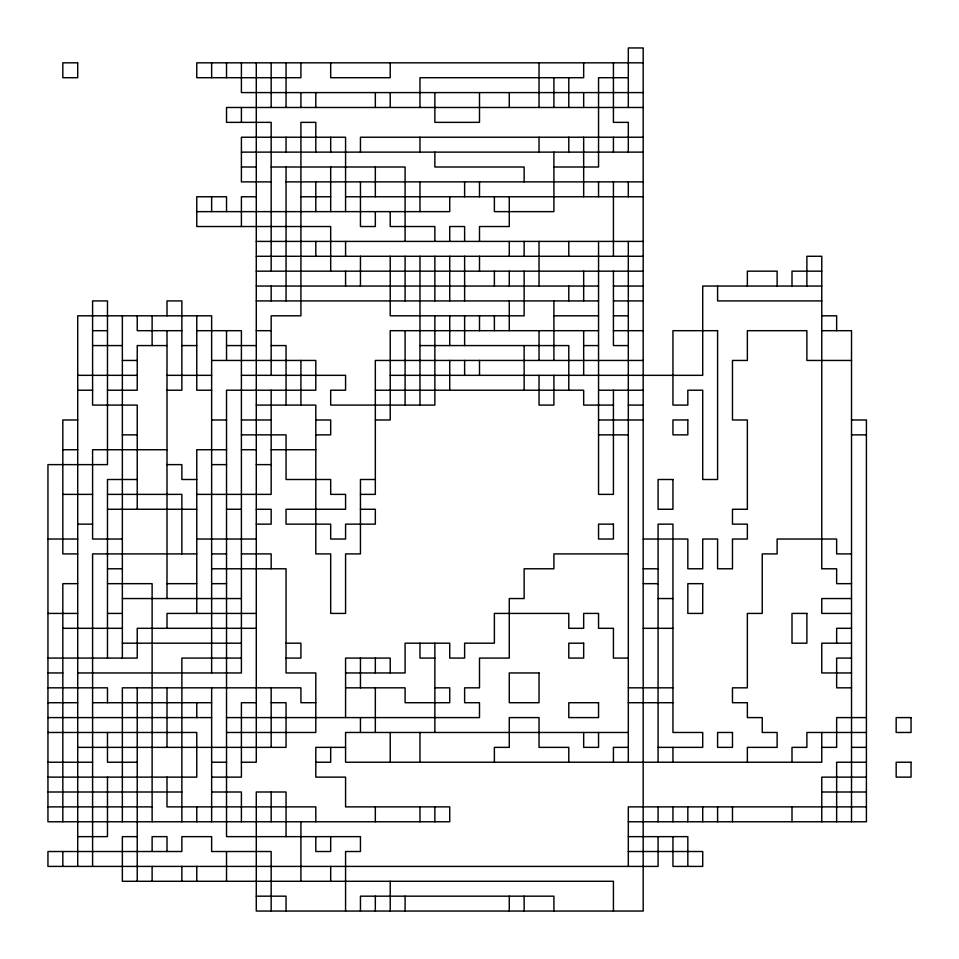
<?xml version="1.0" encoding="UTF-8"?>
<svg xmlns="http://www.w3.org/2000/svg" width="959" height="959" viewBox="0 0 959 959"><rect width="100%" height="100%" fill="white"/><g stroke="black" fill="none" stroke-linecap="round" stroke-linejoin="round"><path stroke-width="1.44" d="M643.189 62.826L196.763 62.826L196.763 77.715L300.922 77.715L300.922 62.826M628.313 77.715L598.548 77.715L598.548 166.998L553.906 166.998M643.189 92.591L241.404 92.591L241.404 62.826M643.189 107.48L226.528 107.48L226.528 122.356L271.169 122.356L271.169 271.169M643.189 137.233L360.452 137.233L360.452 152.121M241.404 152.121L643.189 152.121M241.404 166.998L256.281 166.998M271.169 166.998L405.094 166.998L405.094 241.404M271.169 181.874L241.404 181.874L241.404 137.233L345.576 137.233L345.576 211.639M286.046 181.874L643.189 181.874M256.281 196.763L241.404 196.763L241.404 226.528M300.922 196.763L330.687 196.763M345.576 196.763L643.189 196.763M196.763 211.639L449.735 211.639L449.735 196.763M256.281 241.404L643.189 241.404M256.281 256.281L643.189 256.281M256.281 271.169L643.189 271.169M821.767 271.169L792.002 271.169L792.002 286.046M256.281 286.046L598.548 286.046M613.424 286.046L643.189 286.046M821.767 286.046L702.719 286.046L702.719 375.329L390.217 375.329M256.281 300.922L598.548 300.922M613.424 300.922L643.189 300.922M821.767 300.922L717.596 300.922L717.596 286.046M553.906 315.811L598.548 315.811M613.424 315.811L628.313 315.811M821.767 315.811L836.644 315.811L836.644 330.687M92.591 330.687L107.48 330.687M181.874 330.687L137.233 330.687L137.233 315.811M196.763 330.687L241.404 330.687L241.404 672.954L77.715 672.954M256.281 330.687L271.169 330.687M598.548 330.687L390.217 330.687L390.217 419.97L375.329 419.97M613.424 330.687L643.189 330.687M821.767 330.687L851.52 330.687L851.52 821.767M92.591 345.576L122.356 345.576M166.998 345.576L137.233 345.576L137.233 390.217L107.48 390.217M181.874 345.576L196.763 345.576M226.528 345.576L256.281 345.576M271.169 345.576L286.046 345.576L286.046 405.094M419.97 345.576L568.783 345.576L568.783 390.217M583.671 345.576L598.548 345.576M628.313 345.576L613.424 345.576L613.424 271.169M122.356 360.452L137.233 360.452M211.639 360.452L315.811 360.452L315.811 390.217L226.528 390.217L226.528 836.644L360.452 836.644L360.452 851.52L345.576 851.52L345.576 911.05M643.189 360.452L375.329 360.452L375.329 494.376L360.452 494.376M851.52 360.452L806.879 360.452L806.879 330.687L747.361 330.687L747.361 360.452L732.472 360.452L732.472 419.97L747.361 419.97L747.361 509.265L732.472 509.265L732.472 524.141L747.361 524.141L747.361 539.03L732.472 539.03L732.472 568.783L717.596 568.783L717.596 539.03L702.719 539.03L702.719 568.783L687.831 568.783L687.831 539.03L643.189 539.03M77.715 375.329L137.233 375.329M166.998 375.329L211.639 375.329M241.404 375.329L345.576 375.329L345.576 390.217L330.687 390.217L330.687 405.094L434.859 405.094L434.859 315.811M77.715 390.217L92.591 390.217M166.998 390.217L181.874 390.217L181.874 300.922L166.998 300.922L166.998 315.811M211.639 390.217L196.763 390.217L196.763 315.811M375.329 390.217L583.671 390.217L583.671 405.094L613.424 405.094M598.548 390.217L643.189 390.217M256.281 405.094L315.811 405.094L315.811 553.906L330.687 553.906L330.687 613.424L345.576 613.424L345.576 553.906L360.452 553.906L360.452 479.5L375.329 479.5M628.313 405.094L643.189 405.094M77.715 419.97L62.826 419.97L62.826 553.906L77.715 553.906M211.639 419.97L226.528 419.97M241.404 419.97L271.169 419.97M315.811 419.97L330.687 419.97L330.687 434.859L315.811 434.859M598.548 419.97L643.189 419.97M851.52 419.97L866.409 419.97L866.409 821.767L628.313 821.767M122.356 434.859L137.233 434.859M241.404 434.859L286.046 434.859L286.046 479.5L330.687 479.5L330.687 494.376L345.576 494.376L345.576 509.265L286.046 509.265L286.046 524.141L330.687 524.141L330.687 539.03L345.576 539.03L345.576 524.141L375.329 524.141L375.329 509.265L360.452 509.265M598.548 434.859L628.313 434.859M851.52 434.859L866.409 434.859M62.826 449.735L77.715 449.735M166.998 449.735L92.591 449.735L92.591 539.03L122.356 539.03M226.528 449.735L196.763 449.735L196.763 613.424M241.404 449.735L256.281 449.735M271.169 449.735L315.811 449.735M166.998 464.624L181.874 464.624L181.874 479.5L196.763 479.5M211.639 464.624L226.528 464.624M256.281 464.624L271.169 464.624M137.233 479.5L107.48 479.5L107.48 658.078M62.826 494.376L92.591 494.376M107.48 494.376L181.874 494.376L181.874 553.906M196.763 494.376L271.169 494.376L271.169 390.217M107.48 509.265L196.763 509.265M226.528 509.265L241.404 509.265M256.281 509.265L271.169 509.265L271.169 524.141L256.281 524.141M77.715 524.141L92.591 524.141M47.95 539.03L77.715 539.03M196.763 539.03L256.281 539.03M196.763 553.906L92.591 553.906L92.591 866.409M211.639 553.906L226.528 553.906M241.404 553.906L271.169 553.906L271.169 568.783M628.313 553.906L553.906 553.906L553.906 568.783L524.141 568.783L524.141 598.548L509.265 598.548L509.265 658.078L479.5 658.078L479.5 687.831L464.624 687.831L464.624 702.719L479.5 702.719L479.5 717.596L226.528 717.596M851.52 553.906L836.644 553.906L836.644 539.03L777.126 539.03L777.126 553.906L762.237 553.906L762.237 613.424L747.361 613.424L747.361 687.831L732.472 687.831L732.472 702.719L747.361 702.719L747.361 717.596L762.237 717.596L762.237 732.472L777.126 732.472L777.126 747.361L747.361 747.361L747.361 762.237M107.48 568.783L122.356 568.783M211.639 568.783L286.046 568.783L286.046 672.954L315.811 672.954L315.811 732.472L226.528 732.472M643.189 568.783L658.078 568.783M77.715 583.671L62.826 583.671L62.826 821.767M107.48 583.671L152.121 583.671L152.121 821.767M166.998 583.671L196.763 583.671M211.639 583.671L226.528 583.671M643.189 583.671L658.078 583.671M851.52 583.671L836.644 583.671L836.644 568.783L821.767 568.783L821.767 256.281L806.879 256.281L806.879 286.046M122.356 598.548L241.404 598.548M658.078 598.548L672.954 598.548M851.52 598.548L821.767 598.548L821.767 613.424L851.52 613.424M47.95 613.424L77.715 613.424M107.48 613.424L122.356 613.424M256.281 613.424L166.998 613.424L166.998 628.313M62.826 628.313L122.356 628.313M256.281 628.313L137.233 628.313L137.233 658.078L47.95 658.078M643.189 628.313L672.954 628.313M851.52 628.313L836.644 628.313L836.644 643.189M122.356 643.189L241.404 643.189M286.046 643.189L300.922 643.189L300.922 658.078L286.046 658.078M851.52 643.189L821.767 643.189L821.767 672.954L851.52 672.954M241.404 658.078L181.874 658.078L181.874 821.767M434.859 658.078L419.97 658.078L419.97 643.189M628.313 658.078L613.424 658.078L613.424 628.313L598.548 628.313L598.548 613.424L583.671 613.424L583.671 628.313L568.783 628.313L568.783 613.424L494.376 613.424L494.376 643.189L464.624 643.189L464.624 658.078L449.735 658.078L449.735 643.189L405.094 643.189L405.094 672.954L345.576 672.954M851.52 658.078L836.644 658.078L836.644 687.831L851.52 687.831M47.95 672.954L62.826 672.954M47.95 687.831L107.48 687.831L107.48 702.719M345.576 687.831L405.094 687.831L405.094 702.719L449.735 702.719L449.735 687.831L434.859 687.831M628.313 687.831L672.954 687.831M47.95 702.719L77.715 702.719M92.591 702.719L211.639 702.719M256.281 702.719L241.404 702.719L241.404 777.126L211.639 777.126M271.169 702.719L286.046 702.719L286.046 747.361L77.715 747.361M315.811 702.719L300.922 702.719L300.922 687.831L122.356 687.831L122.356 821.767M628.313 702.719L672.954 702.719M47.95 717.596L211.639 717.596M866.409 717.596L836.644 717.596L836.644 747.361L821.767 747.361M47.95 732.472L196.763 732.472L196.763 777.126L47.95 777.126M628.313 732.472L345.576 732.472L345.576 762.237L821.767 762.237L821.767 732.472M866.409 732.472L806.879 732.472L806.879 747.361L792.002 747.361L792.002 762.237M345.576 747.361L315.811 747.361L315.811 777.126L345.576 777.126L345.576 806.879L449.735 806.879L449.735 821.767L47.95 821.767L47.95 464.624L107.48 464.624L107.48 300.922L92.591 300.922L92.591 405.094L137.233 405.094L137.233 509.265M628.313 747.361L613.424 747.361L613.424 762.237M658.078 747.361L702.719 747.361L702.719 732.472L672.954 732.472L672.954 524.141L658.078 524.141L658.078 762.237M851.52 747.361L866.409 747.361M47.95 762.237L92.591 762.237M137.233 762.237L107.48 762.237L107.48 732.472M211.639 762.237L226.528 762.237M241.404 762.237L256.281 762.237L256.281 62.826M315.811 762.237L330.687 762.237L330.687 747.361M866.409 762.237L836.644 762.237L836.644 821.767M866.409 777.126L821.767 777.126L821.767 821.767M47.95 792.002L181.874 792.002M211.639 792.002L241.404 792.002L241.404 821.767M821.767 792.002L866.409 792.002M47.95 806.879L152.121 806.879M866.409 806.879L628.313 806.879L628.313 866.409M77.715 836.644L107.48 836.644L107.48 777.126M137.233 836.644L122.356 836.644L122.356 881.285L613.424 881.285L613.424 911.05M628.313 836.644L687.831 836.644L687.831 866.409M628.313 851.52L702.719 851.52L702.719 866.409L672.954 866.409L672.954 836.644M256.281 896.174L286.046 896.174L286.046 911.05M792.002 806.879L792.002 821.767M777.126 286.046L777.126 271.169L747.361 271.169L747.361 286.046M732.472 806.879L732.472 821.767M717.596 806.879L717.596 821.767M702.719 806.879L702.719 821.767M687.831 806.879L687.831 821.767M672.954 747.361L672.954 762.237M672.954 806.879L672.954 821.767M658.078 806.879L658.078 821.767M658.078 836.644L658.078 866.409L47.95 866.409L47.95 851.52L181.874 851.52L181.874 836.644L211.639 836.644L211.639 851.52L271.169 851.52L271.169 911.05M628.313 107.48L628.313 47.95L643.189 47.95L643.189 911.05L256.281 911.05L256.281 792.002L286.046 792.002L286.046 836.644M628.313 152.121L628.313 122.356L613.424 122.356L613.424 62.826M628.313 181.874L628.313 196.763M628.313 241.404L628.313 762.237M613.424 137.233L613.424 152.121M613.424 181.874L613.424 256.281M613.424 390.217L613.424 494.376L598.548 494.376L598.548 241.404M598.548 181.874L598.548 196.763M598.548 732.472L598.548 747.361L583.671 747.361L583.671 732.472M583.671 62.826L583.671 77.715L419.97 77.715L419.97 107.48M583.671 92.591L583.671 107.48M583.671 137.233L583.671 196.763M583.671 271.169L583.671 300.922M583.671 330.687L583.671 375.329M568.783 77.715L568.783 107.48M568.783 137.233L568.783 152.121M568.783 241.404L568.783 256.281M568.783 286.046L568.783 300.922M568.783 762.237L568.783 747.361L539.03 747.361L539.03 717.596L509.265 717.596L509.265 747.361L494.376 747.361L494.376 762.237M553.906 77.715L553.906 107.48M553.906 152.121L553.906 211.639L494.376 211.639L494.376 196.763M553.906 300.922L553.906 360.452M553.906 375.329L553.906 405.094L539.03 405.094L539.03 375.329M553.906 911.05L553.906 896.174L360.452 896.174L360.452 911.05M539.03 62.826L539.03 107.48M539.03 137.233L539.03 152.121M539.03 241.404L539.03 286.046M539.03 330.687L539.03 360.452M524.141 181.874L524.141 166.998L434.859 166.998L434.859 152.121M524.141 241.404L524.141 256.281M524.141 271.169L524.141 315.811L390.217 315.811L390.217 256.281M524.141 345.576L524.141 390.217M524.141 896.174L524.141 911.05M509.265 92.591L509.265 107.48M509.265 196.763L509.265 226.528L479.5 226.528L479.5 241.404M509.265 241.404L509.265 256.281M509.265 271.169L509.265 286.046M509.265 300.922L509.265 330.687M509.265 896.174L509.265 911.05M494.376 271.169L494.376 286.046M494.376 315.811L494.376 330.687M479.5 92.591L479.5 122.356L434.859 122.356L434.859 92.591M479.5 181.874L479.5 196.763M479.5 256.281L479.5 271.169M479.5 315.811L479.5 330.687M479.5 360.452L479.5 375.329M464.624 181.874L464.624 196.763M464.624 241.404L464.624 226.528L449.735 226.528L449.735 241.404M464.624 256.281L464.624 300.922M464.624 315.811L464.624 345.576M464.624 360.452L464.624 375.329M449.735 256.281L449.735 300.922M449.735 315.811L449.735 345.576M449.735 360.452L449.735 390.217M434.859 241.404L434.859 226.528L390.217 226.528L390.217 211.639M434.859 256.281L434.859 300.922M434.859 643.189L434.859 732.472M434.859 806.879L434.859 821.767M419.97 137.233L419.97 152.121M419.97 181.874L419.97 211.639M419.97 256.281L419.97 405.094M419.97 732.472L419.97 762.237M419.97 806.879L419.97 821.767M405.094 256.281L405.094 300.922M405.094 330.687L405.094 405.094M405.094 896.174L405.094 911.05M390.217 62.826L390.217 77.715L330.687 77.715L330.687 62.826M390.217 92.591L390.217 107.48M390.217 672.954L390.217 658.078L345.576 658.078L345.576 717.596M390.217 732.472L390.217 762.237M390.217 881.285L390.217 911.05M375.329 92.591L375.329 107.48M375.329 166.998L375.329 196.763M375.329 211.639L375.329 226.528L360.452 226.528L360.452 181.874M375.329 658.078L375.329 672.954M375.329 687.831L375.329 732.472M375.329 806.879L375.329 821.767M375.329 896.174L375.329 911.05M360.452 256.281L360.452 286.046M360.452 658.078L360.452 687.831M360.452 717.596L360.452 732.472M345.576 241.404L345.576 256.281M345.576 271.169L345.576 286.046M330.687 137.233L330.687 152.121M330.687 166.998L330.687 211.639M330.687 271.169L330.687 226.528L196.763 226.528L196.763 196.763L226.528 196.763L226.528 211.639M330.687 836.644L330.687 851.52L315.811 851.52L315.811 836.644M330.687 866.409L330.687 881.285M315.811 92.591L315.811 107.48M315.811 152.121L315.811 122.356L300.922 122.356L300.922 315.811L271.169 315.811L271.169 375.329M315.811 181.874L315.811 211.639M315.811 241.404L315.811 256.281M315.811 821.767L315.811 806.879L166.998 806.879L166.998 777.126M300.922 92.591L300.922 107.48M300.922 360.452L300.922 405.094M300.922 821.767L300.922 881.285M286.046 62.826L286.046 107.48M286.046 137.233L286.046 152.121M286.046 166.998L286.046 300.922M271.169 62.826L271.169 107.48M271.169 286.046L271.169 300.922M271.169 687.831L271.169 747.361M271.169 792.002L271.169 821.767M241.404 107.48L241.404 122.356M226.528 62.826L226.528 77.715M226.528 330.687L226.528 360.452M226.528 851.52L226.528 881.285M211.639 62.826L211.639 77.715M211.639 196.763L211.639 211.639M211.639 672.954L211.639 315.811L77.715 315.811L77.715 866.409M211.639 687.831L211.639 821.767M196.763 702.719L196.763 717.596M196.763 806.879L196.763 821.767M196.763 866.409L196.763 881.285M181.874 866.409L181.874 881.285M166.998 330.687L166.998 598.548M166.998 687.831L166.998 747.361M166.998 851.52L166.998 836.644L152.121 836.644L152.121 851.52M152.121 315.811L152.121 345.576M152.121 866.409L152.121 881.285M137.233 687.831L137.233 881.285M122.356 315.811L122.356 658.078M62.826 851.52L62.826 866.409M77.715 62.826L62.826 62.826L62.826 77.715L77.715 77.715L77.715 62.826M717.596 330.687L672.954 330.687L672.954 405.094L687.831 405.094L687.831 390.217L702.719 390.217L702.719 479.5L717.596 479.5L717.596 330.687M687.831 419.97L672.954 419.97L672.954 434.859L687.831 434.859L687.831 419.97M672.954 479.5L658.078 479.5L658.078 509.265L672.954 509.265L672.954 479.5M613.424 524.141L598.548 524.141L598.548 539.03L613.424 539.03L613.424 524.141M702.719 583.671L687.831 583.671L687.831 613.424L702.719 613.424L702.719 583.671M806.879 613.424L792.002 613.424L792.002 643.189L806.879 643.189L806.879 613.424M583.671 643.189L568.783 643.189L568.783 658.078L583.671 658.078L583.671 643.189M539.03 672.954L509.265 672.954L509.265 702.719L539.03 702.719L539.03 672.954M598.548 702.719L568.783 702.719L568.783 717.596L598.548 717.596L598.548 702.719M911.05 717.596L896.174 717.596L896.174 732.472L911.05 732.472L911.05 717.596M732.472 732.472L717.596 732.472L717.596 747.361L732.472 747.361L732.472 732.472M911.05 762.237L896.174 762.237L896.174 777.126L911.05 777.126L911.05 762.237"/></g></svg>
